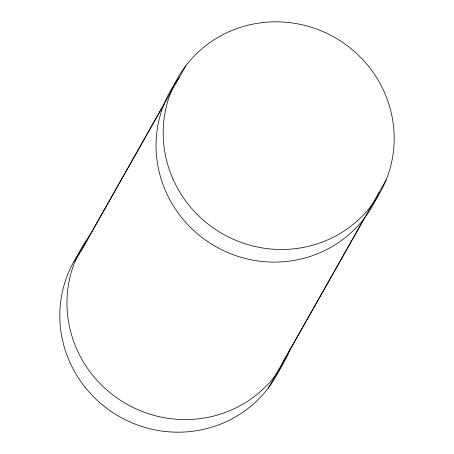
<?xml version="1.0" encoding="UTF-8"?>
<svg xmlns="http://www.w3.org/2000/svg" width="454" height="454" viewBox="0 0 454 454"><rect width="100%" height="100%" fill="white"/><g stroke="black" fill="none" stroke-linecap="round" stroke-linejoin="round"><path stroke-width="0.68" d="M74.961 261.561L164.064 104.068M185.794 65.819L82.429 248.508A116.269 113.057 29.5 0 0 119.391 416.596A116.269 113.057 29.5 0 0 282.808 362.53L386.167 179.841M268.206 388.181L364.443 218.09M290.702 347.98A116.269 113.057 29.5 0 1 127.46 404.525A116.269 113.057 29.5 0 1 89.557 235.91M379.039 192.439A116.269 113.057 29.5 0 1 215.003 246.153A116.269 113.057 29.5 0 1 179.517 77.316M172.792 178.598A116.269 113.057 29.5 0 0 371.571 205.492A116.269 113.057 29.5 0 0 291.678 22.876A116.269 113.057 29.5 0 0 172.792 178.598"/></g></svg>
